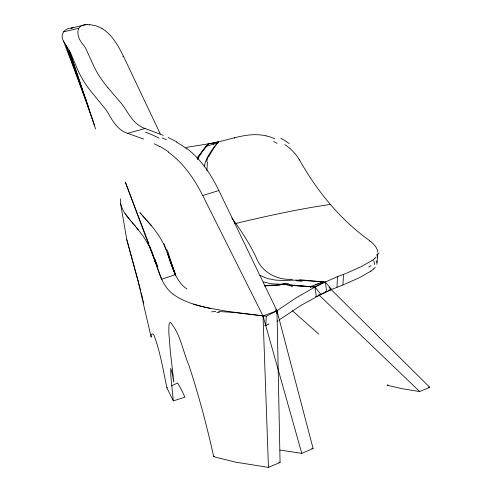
<?xml version="1.0" encoding="UTF-8"?>
<svg xmlns="http://www.w3.org/2000/svg" width="492" height="492" viewBox="0 0 492 492"><rect width="100%" height="100%" fill="white"/><g stroke="black" fill="none" stroke-linecap="round" stroke-linejoin="round"><path stroke-width="0.74" d="M299.173 159.992L299.173 159.377C295.489 153.492 290.581 148.35 284.763 144.543M206.892 170.589L207.403 161.923M336.995 287.223L337.463 276.676L343.478 274.395L342.949 284.936L331.27 289.61M264.598 325.409L265.791 325.569L266.289 316.288L276.965 310.784L296.541 297.58L314.812 287.094M276.762 313.718L276.978 310.803L218.866 190.515C211.191 174.703 201.228 159.5 187.132 148.701M369.547 241.258L369.597 240.619C340.058 219.629 316.817 190.816 299.173 159.377M120.429 198.829L120.546 203.307L126.77 239.635L139.956 287.918M376.86 264.265L377.727 253.946M204.223 166.696C205.97 157.335 211.997 149.771 217.722 142.514M209.014 156.192L213.792 148.012L218.196 141.874L218.589 142.354M197.55 159.328C200.521 153.836 204.205 147.778 208.786 143.812M87.957 24.6C73.991 23.868 76.371 37.829 83.972 45.571A217.396 101.746 -13.5 0 1 86.106 49.126L93.216 64.944A291.11 138.049 1.6 0 0 108.049 87.859M197.698 157.458L208.153 143.935L208.59 144.488M197.034 158.129L206.179 146.327M71.377 28.112C64.612 27.989 59.526 34.889 63.505 41.088L85.467 99.083M217.962 142.194L218.196 141.874L218.35 142.477M375.248 267.396L373.705 268.946M376.116 257.015L374.553 258.534M277.193 321.374L278.189 320.643M279.192 319.911L300.71 305.55L321.178 294.284M370.986 271.086L359.959 277.439L344.406 284.358M371.811 260.631L361.638 266.443L346.626 273.14M171.622 385.765L177.643 383.034A181.216 136.77 -26.7 0 1 184.869 397.222L173.325 400.857L170.847 376.22L170.706 368.348L171.763 371.577L173.873 382.149L170.33 351.534L168.811 332.438L168.953 324.702L169.451 322.961L170.435 322.401C180.527 334.062 182.796 351.147 188.842 365.095C198.75 395.113 206.8 425.721 213.688 456.564L214.248 456.189M289.271 285.083L314.917 287.039L319.394 284.751M265.791 325.569L269.081 323.853M315.341 296.651L317.026 296.375M315.557 286.707L316.19 286.375M316.83 286.049L323.921 282.556M317.666 296.049L320.237 294.751M320.04 284.438L320.679 284.118M320.064 294.351L320.925 294.413L323.472 293.177M321.356 294.198L323.398 293.207M321.467 283.736L337.463 276.676M323.084 293.361L328.594 290.797M323.951 292.943L324.388 292.74M324.117 292.863L324.818 292.531M324.572 282.248L325.224 281.947L331.694 289.425L328.994 290.126M325.255 292.328L325.692 292.125M325.421 292.248L326.128 291.922M326.565 291.719L329.781 290.262M173.325 400.857L166.917 387.905L167.594 387.598M329.308 290.477L328.828 290.686M329.572 290.36L331.454 289.53M330.981 289.739L330.501 289.948M213.688 456.564A96.407 76.365 -3.3 0 0 215.742 457.246L235.6 462.129L268.454 467.4L280.071 462.443L276.978 310.803L275.871 309.173M279.954 450.075L301.793 453.353L313.103 448.526L276.978 310.803L276.424 309.991M388.022 384.928L387.081 385.113A91.826 65.78 9.3 0 0 389.135 385.697L402.21 388.723L419.694 391.558L429.762 387.309L329.068 287.531M345.79 273.478L343.902 274.228M343.576 284.69L342.949 284.936M315.2 284.886L323.293 281.873L325.224 281.947L326.731 291.639L325.747 291.602M320.064 283.078L320.87 282.777M316.823 284.284L310.126 286.768L287.143 285.108M317.635 283.982L318.441 283.681M193.516 304.124A123.006 80.54 -2.6 0 0 208.719 308.029L226.917 311.282L263.017 315.913L276.978 310.803L275.92 310.649M167.262 250.01L175.293 274.641L161.659 279.253L125.306 182.04L148.928 244.007M168.344 152.157C183.541 163.129 194.408 178.971 202.729 195.539L218.866 190.515M217.913 143.393L217.439 142.895L206.351 146.272L206.511 146.868M213.288 144.162L213.983 143.953M266.141 135.86C247.175 131.499 229.051 140.423 210.681 143.443M63.505 41.088L68.456 49.139A197.876 92.533 -13.5 0 1 70.522 52.706L77.324 68.911A286.861 137.477 1.1 0 0 91.604 92.164L105.663 109.335A223.19 117.643 -15.5 0 1 108.504 113.67C112.896 121.745 118.443 130.595 127.674 133.344L145.029 128.492L163.332 135.368M122.772 56.808L123.609 56.598L160.232 133.787M234.463 223.786C266.172 216.179 298.06 209.069 330.36 204.444M63.573 31.845L78.517 28.327M71.026 28.155L85.94 24.711M217.575 142.01L218.196 141.874M216.326 142.28L216.954 142.145M214.457 142.68L215.078 142.551M213.829 142.809L212.575 143.067M211.941 143.197L209.131 143.744M210.053 143.572L185.773 147.459M211.603 311.799L215.803 311.553M279.419 285.089L264.339 285.975M280.661 284.85L264.807 285.415M279.499 284.118L272.045 283.829L263.46 281.984M218.516 311.491L233.097 312.395M292.439 279.228C276.725 280.477 261.043 271.861 255.803 256.596C249.143 242.931 240.852 230.145 231.824 217.944M282.088 284.136L314.917 287.039L320.925 294.413M89.661 24.643L95.577 25.676A60.504 40.953 -73.7 0 1 101.967 28.561M299.622 279.72L323.293 281.873L323.779 282.353M233.14 312.402L257.39 315.157M275.625 310.637L276.978 310.803M258.81 315.335L260.225 315.513M266.289 316.288L261.646 315.698M428.452 387.13L429.762 387.309M311.756 448.317L313.103 448.526M278.718 462.228L280.071 462.443M210.957 308.527C197.79 305.716 184.205 302.303 173.184 294.21C164.346 287.752 160.269 277.144 157.219 267.045M127.674 133.344L143.578 139.039M144.974 128.474C135.644 125.368 130.134 116.752 125.269 108.8A242.544 128.258 -15.5 0 0 122.268 104.519L108.037 87.865M168.141 137.465L176.886 141.905M274.868 138.824L271.154 137.293A39.84 36.322 28 0 0 266.135 135.897M154.322 143.75L159.426 146.438M259.844 275.317L267.648 278.601L275.286 280.083L282.482 280.458L297.346 280.108L323.293 281.873L323.41 282.488M102.004 28.462C112.348 34.791 118.357 45.916 123.547 56.475M186.898 289.013C175.38 281.024 172.255 266.695 168 254.241L170.127 260.575M369.597 240.619C373.243 243.608 377.29 247.218 377.819 252.199M292.396 310.735L318.761 334.093M310.821 287.168L310.323 286.695L310.446 287.31M318.724 294.745L419.694 391.558M206.351 146.272L206.837 146.77M145.023 218.516L145.909 219.5M146.8 220.484L151.21 225.471A220.514 141.401 -19.4 0 1 166.487 250.293M144.144 217.538L142.416 215.582M151.21 225.471L140.06 212.772M132.188 222.562L133.043 223.565M133.904 224.561L135.626 226.572M131.333 221.566L125.122 213.626M141.579 214.604L139.968 212.655M136.481 227.581L142.01 234.672A230.041 146.272 -20.5 0 1 151.358 250.822L151.911 252.248M138.147 229.604C131.751 221.308 122.84 213.989 120.546 203.307M154.66 260.785L157.053 265.655M202.729 195.539L263.017 315.913L301.793 453.353M169.611 260.176L170.958 263.06M126.801 239.635L137.957 280.372L151.155 337.198C150.509 333.287 153.719 332.531 154.463 336.448C160.478 353.072 163.301 370.648 166.917 387.905M175.293 274.641L172.692 268.312M168.196 255.379L168.602 256.314M154.734 259.284L156.278 263.011M152.194 252.74L155.361 261.197M169.377 258.159L169.771 259.112M169.9 259.444L170.054 259.813M170.041 259.794L170.33 260.52M156.431 263.404L156.696 264.069M154.722 259.37L157.815 267.205M170.46 260.852L170.749 261.578M170.736 261.56L170.884 261.935M157.028 264.924L157.212 265.385M171.007 262.267L171.161 262.648M149.599 245.791L156.591 265.047M171.148 262.623L171.431 263.361M86.008 100.516L88.449 106.961M157.569 266.32L157.748 266.787M171.413 263.337L171.831 264.438M174.961 272.777L175.232 273.503M80.184 83.806L66.162 45.651L94.605 125.681L69.181 50.319L95.577 128.935M80.713 85.245L82.035 88.843M85.737 98.923L86.53 101.081M171.942 264.764L172.403 266.024M163.879 243.638L172.237 267.027M172.391 265.994L172.624 266.639M172.612 266.609L173.061 267.869M173.043 267.845L173.276 268.491M173.258 268.46L174.322 271.566M173.473 269.081L174.937 273.398M174.924 273.38L175.662 275.569M171.37 264.444L170.54 261.861M155.78 262.47L156.185 263.755M156.554 264.924L157.409 267.636M217.439 142.895L217.599 143.486M208.153 143.935L208.313 144.543M140.109 288.521L140.73 290.944M141.192 292.771L141.499 293.995M141.653 294.603L142.877 299.493M143.184 300.723L143.787 303.17M376.712 260.969L376.952 262.488M316.393 296.707L314.917 287.039M234.739 137.655L234.77 138.283M263.017 315.913L268.454 467.4M216.849 312.518A47.755 17.454 10.7 0 1 219.463 312.494M280.846 138.258A32.3 11.132 27.6 0 1 289.278 143.596M273.644 141.542A39.016 27.853 27.5 0 1 277.07 143.35M373.551 268.97A44.993 11.298 -15.5 0 1 370.802 271.104M370.95 265.711A43.862 12.374 -9.2 0 1 368.736 267.051M373.699 260.606A36.42 12.89 43.1 0 1 374.578 264.536M379.068 252.925A36.826 13.696 29.4 0 1 376.54 254.961M377.112 255.44A44.372 14.754 4.3 0 1 377.702 257.088M374.713 258.509A45.485 11.027 -15.3 0 1 371.995 260.612M167.274 252.248A220.514 141.401 -19.4 0 1 168.024 254.235M291.012 286.412A41.894 2.448 3.2 0 1 292.715 286.467M206.726 161.511A23.923 16.322 68.1 0 1 208.645 155.804M295.92 280.717A27.896 3.918 9.2 0 1 301.897 281.319M197.556 159.144A39.957 23.192 89.1 0 1 198.11 158.184M280.132 284.253A31.752 14.649 14.2 0 1 283.835 284.192M283.115 283.38A47.115 19.36 12.3 0 1 288.46 283.601M278.946 284.431A38.075 20.24 15 0 1 283.06 284.29M283.22 284.161A50.799 24.397 13 0 1 286.738 284.253M71.377 28.161A55.098 36.224 84.1 0 1 73.609 27.583M87.994 24.803A56.783 35.436 71.8 0 1 89.698 24.895M159.611 146.204A71.414 51.814 18.2 0 1 168.565 151.973M145.614 132.207A63.56 35.854 21.9 0 1 158.971 138.129M162.182 137.908A63.948 24.034 22.3 0 1 166.499 139.771M176.622 142.225A71.691 52.373 17.1 0 1 186.812 148.947"/></g></svg>
